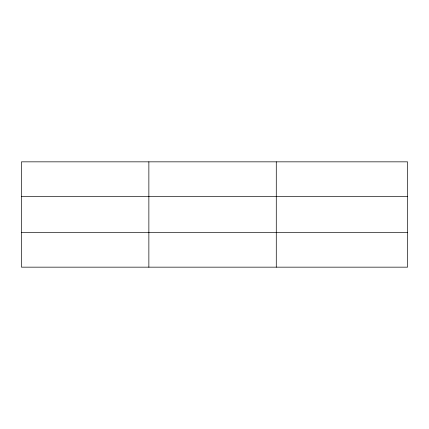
<?xml version="1.0" encoding="UTF-8"?>
<svg xmlns="http://www.w3.org/2000/svg" width="429" height="429" viewBox="0 0 429 429"><rect width="100%" height="100%" fill="white"/><g stroke="black" fill="none" stroke-linecap="round" stroke-linejoin="round"><path stroke-width="0.64" d="M148.863 161.84L148.863 267.16M276.276 161.84L276.276 267.16M407.55 196.595L407.55 161.84L21.45 161.84L21.45 267.16L407.55 267.16L407.55 196.595L21.45 196.595M21.45 232.405L407.55 232.405"/></g></svg>
